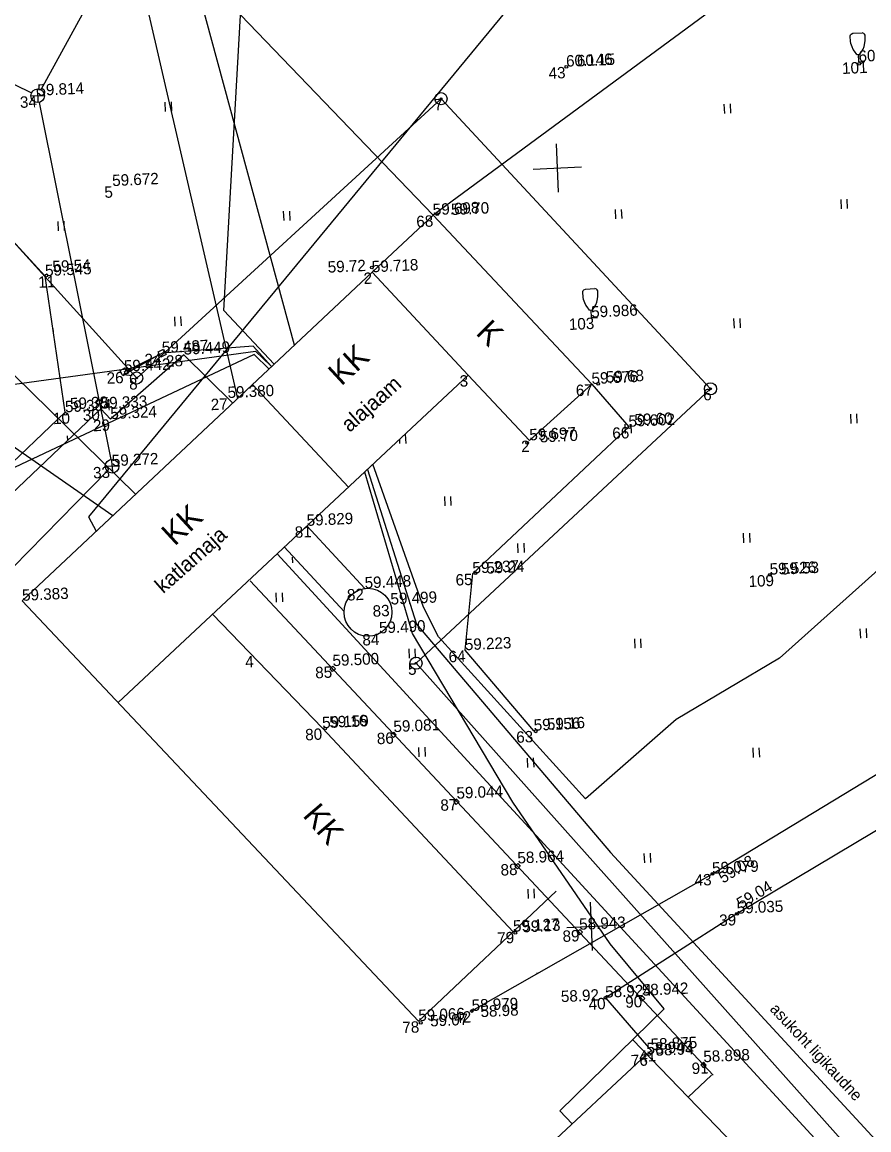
# Model space of a CAD drawing. Extents: x 641493 to 641754, y 6456801 to 6457062.
# Drawn here: x 641561.1 to 641616.9, y 6456908.6 to 6456981.6 of the extents above; entities that cross this region are included whole.
import ezdxf

# ---------------------------------------------------------------- set-up
doc = ezdxf.new("R2010")
doc.units = 0
for name, color, linetype in [('Level 1', 7, 'Continuous'), ('Level 10', 7, 'Continuous'), ('Level 12', 7, 'Continuous'), ('Level 14', 7, 'Continuous'), ('Level 15', 7, 'Continuous'), ('Level 16', 7, 'Continuous'), ('Level 2', 7, 'Continuous'), ('Level 20', 7, 'Continuous'), ('Level 21', 7, 'Continuous'), ('Level 28', 7, 'Continuous'), ('Level 30', 7, 'Continuous'), ('Level 33', 7, 'Continuous'), ('Level 4', 7, 'Continuous'), ('Level 40', 7, 'Continuous'), ('Level 41', 7, 'Continuous'), ('Level 44', 7, 'Continuous'), ('Level 58', 7, 'Continuous'), ('Level 59', 7, 'Continuous'), ('Level 62', 7, 'Continuous'), ('Level 63', 7, 'Continuous')]:
    doc.layers.add(name, color=color, linetype=linetype)

# ---------------------------------------------------------------- blocks, each defined once
blk = doc.blocks.new('VBEKAE')
at = {"layer": 'Level 44'}
for radius in [500, 71.4]:
    blk.add_circle((0, 0), radius, dxfattribs=at)

msp = doc.modelspace()

# ---------------------------------------------------------------- linework, layer by layer
at = {"layer": 'Level 1'}
for p, q in [((641588.167, 6456968.852), (641584.148, 6456965.089)), ((641598.624, 6456957.728), (641588.167, 6456968.852)), ((641584.148, 6456965.089), (641561.105, 6456943.451)), ((641584.148, 6456965.089), (641590.487, 6456958.327)), ((641590.487, 6456958.327), (641567.418, 6456936.758)), ((641576.276, 6456957.697), (641582.599, 6456950.951)), ((641590.487, 6456958.327), (641594.526, 6456954.018)), ((641594.526, 6456954.018), (641598.624, 6456957.728)), ((641579.855, 6456948.386), (641583.674, 6456944.27)), ((641578.361, 6456947), (641582.3, 6456942.754)), ((641587.21, 6456915.775), (641561.105, 6456943.451)), ((641580.876, 6456935.061), (641573.639, 6456942.574)), ((641593.447, 6456921.662), (641580.876, 6456935.061)), ((641587.21, 6456915.775), (641596.283, 6456924.339)), ((641616.502, 6456898.827), (641601.312, 6456914.564)), ((641602.249, 6456913.593), (641595.293, 6456907.099))]:
    msp.add_line(p, q, dxfattribs=at)
msp.add_circle((641583.88, 6456942.703), 1.581, dxfattribs=at)
at = {"layer": 'Level 10'}
for p, q in [((641615.829, 6456980.834), (641616.428, 6456980.861)), ((641616.091, 6456979.444), (641616.291, 6456979.453)), ((641616.214, 6456978.949), (641616.191, 6456979.449)), ((641616.214, 6456978.949), (641616.613, 6456978.967)), ((641598.217, 6456963.991), (641598.816, 6456964.018)), ((641598.479, 6456962.601), (641598.679, 6456962.61)), ((641598.601, 6456962.106), (641598.579, 6456962.606)), ((641598.601, 6456962.106), (641599.001, 6456962.124))]:
    msp.add_line(p, q, dxfattribs=at)
for points in [[(641616.091, 6456979.444), (641615.924, 6456979.65), (641615.854, 6456979.759), (641615.769, 6456979.93), (641615.698, 6456980.153), (641615.668, 6456980.307), (641615.638, 6456980.625), (641615.638, 6456980.667), (641615.665, 6456980.739), (641615.703, 6456980.778), (641615.829, 6456980.834)], [(641616.291, 6456979.453), (641616.44, 6456979.673), (641616.499, 6456979.788), (641616.569, 6456979.966), (641616.62, 6456980.194), (641616.636, 6456980.351), (641616.637, 6456980.67), (641616.633, 6456980.711), (641616.6, 6456980.781), (641616.559, 6456980.817), (641616.428, 6456980.861)], [(641598.479, 6456962.601), (641598.311, 6456962.807), (641598.242, 6456962.916), (641598.157, 6456963.087), (641598.086, 6456963.31), (641598.055, 6456963.464), (641598.026, 6456963.782), (641598.026, 6456963.824), (641598.052, 6456963.896), (641598.091, 6456963.935), (641598.217, 6456963.991)], [(641598.679, 6456962.61), (641598.828, 6456962.83), (641598.887, 6456962.944), (641598.956, 6456963.123), (641599.007, 6456963.351), (641599.024, 6456963.508), (641599.025, 6456963.827), (641599.021, 6456963.868), (641598.988, 6456963.938), (641598.946, 6456963.973), (641598.816, 6456964.018)]]:
    msp.add_lwpolyline(points, dxfattribs=at)
at = {"layer": 'Level 12'}
for p, q in [((641570.14, 6456959.669), (641567.787, 6456958.346)), ((641567.787, 6456958.346), (641568.007, 6456958.85)), ((641568.332, 6456958.273), (641567.787, 6456958.346))]:
    msp.add_line(p, q, dxfattribs=at)
for points in [[(641570.045, 6456959.852), (641570.4, 6456960.036), (641570.584, 6456959.681), (641570.229, 6456959.497)], [(641567.546, 6456958.63), (641567.901, 6456958.814), (641568.086, 6456958.459), (641567.731, 6456958.275)]]:
    msp.add_lwpolyline(points, close=True, dxfattribs=at)
at = {"layer": 'Level 14'}
for p, q in [((641579.377, 6457008.309), (641562.332, 6456977.112)), ((641530.138, 6456992.365), (641561.712, 6456976.915)), ((641562.204, 6456976.276), (641566.929, 6456952.758)), ((641566.703, 6456951.996), (641558.27, 6456943.403))]:
    msp.add_line(p, q, dxfattribs=at)
at = {"layer": 'Level 15'}
for p, q in [((641549.277, 6456969.366), (641568.561, 6456950.483)), ((641559.865, 6456954.075), (641567.07, 6456949.077)), ((641649.573, 6456868.629), (641577.899, 6456946.557))]:
    msp.add_line(p, q, dxfattribs=at)
at = {"layer": 'Level 16'}
for p, q in [((641601.279, 6456992.372), (641565.464, 6456948.984)), ((641567.853, 6456988.909), (641575.285, 6456956.781)), ((641565.464, 6456948.984), (641565.979, 6456948.048)), ((641606.612, 6456912.213), (641576.12, 6456944.776)), ((641606.506, 6456912.217), (641604.968, 6456910.776))]:
    msp.add_line(p, q, dxfattribs=at)
at = {"layer": 'Level 2'}
msp.add_line((641567.816, 6456958.545), (641570.315, 6456959.767), dxfattribs=at)
at = {"layer": 'Level 20'}
for p, q in [((641579.041, 6456960.302), (641572.039, 6456986.078)), ((641583.849, 6456952.104), (641587.081, 6456941.92)), ((641587.081, 6456941.92), (641599.866, 6456926.878)), ((641599.866, 6456926.878), (641617.592, 6456907.654))]:
    msp.add_line(p, q, dxfattribs=at)
at = {"layer": 'Level 21'}
for p, q in [((641574.381, 6456962.57), (641575.744, 6456986.636)), ((641577.697, 6456959.032), (641574.381, 6456962.57)), ((641553.073, 6456956.708), (641576.462, 6456959.895)), ((641576.304, 6456960.223), (641570.315, 6456959.767)), ((641577.533, 6456958.884), (641576.304, 6456960.223)), ((641576.462, 6456959.895), (641577.489, 6456958.921)), ((641576.376, 6456959.688), (641556.562, 6456950.346)), ((641577.369, 6456958.712), (641576.376, 6456959.688)), ((641628.516, 6456955.386), (641611.003, 6456939.688)), ((641586.808, 6456941.307), (641583.666, 6456951.933)), ((641587.531, 6456943.041), (641584.206, 6456952.454)), ((641588.52, 6456941.083), (641587.531, 6456943.041)), ((641593.412, 6456930.192), (641586.808, 6456941.307)), ((641598.206, 6456930.407), (641588.52, 6456941.083)), ((641611.003, 6456939.688), (641604.178, 6456935.629)), ((641604.178, 6456935.629), (641598.206, 6456930.407)), ((641599.834, 6456920.871), (641593.412, 6456930.192)), ((641603.387, 6456916.59), (641599.834, 6456920.871)), ((641596.51, 6456909.876), (641603.387, 6456916.59)), ((641596.51, 6456909.876), (641597.333, 6456909.004))]:
    msp.add_line(p, q, dxfattribs=at)
at = {"layer": 'Level 28'}
for p, q in [((641570.9, 6456986.811), (641588.167, 6456968.852)), ((641562.62, 6456964.836), (641551.951, 6456976.372)), ((641563.932, 6456955.869), (641562.62, 6456964.836)), ((641598.624, 6456957.728), (641601.062, 6456954.912)), ((641551.069, 6456943.664), (641563.932, 6456955.869)), ((641590.782, 6456945.253), (641601.062, 6456954.912)), ((641590.276, 6456940.198), (641590.782, 6456945.253)), ((641594.816, 6456934.9), (641590.276, 6456940.198))]:
    msp.add_line(p, q, dxfattribs=at)
at = {"layer": 'Level 30'}
for p, q in [((641571.747, 6456959.666), (641566.919, 6456955.418)), ((641574.977, 6456956.478), (641571.747, 6456959.666)), ((641566.287, 6456956.101), (641549.528, 6456940.211)), ((641566.919, 6456955.418), (641566.287, 6456956.101)), ((641606.57, 6456925.482), (641624.452, 6456936.302)), ((641626.117, 6456933.558), (641608.189, 6456922.844)), ((641590.726, 6456916.442), (641606.57, 6456925.482)), ((641608.189, 6456922.844), (641599.526, 6456917.317)), ((641599.526, 6456917.317), (641602.522, 6456913.872))]:
    msp.add_line(p, q, dxfattribs=at)
at = {"layer": 'Level 33'}
for p, q in [((641581.56, 6456939.149), (641581.378, 6456938.978)), ((641581.549, 6456938.796), (641581.378, 6456938.978)), ((641581.64, 6456938.881), (641581.469, 6456939.064)), ((641581.731, 6456938.967), (641581.549, 6456938.796)), ((641581.731, 6456938.967), (641581.56, 6456939.149)), ((641585.572, 6456934.804), (641585.39, 6456934.633)), ((641585.561, 6456934.45), (641585.39, 6456934.633)), ((641585.743, 6456934.621), (641585.561, 6456934.45)), ((641585.743, 6456934.621), (641585.572, 6456934.804)), ((641589.707, 6456930.401), (641589.525, 6456930.23)), ((641589.696, 6456930.048), (641589.525, 6456930.23)), ((641589.878, 6456930.219), (641589.696, 6456930.048)), ((641589.878, 6456930.219), (641589.707, 6456930.401)), ((641593.742, 6456926.153), (641593.559, 6456925.982)), ((641593.56, 6456925.982), (641593.731, 6456925.8)), ((641593.913, 6456925.971), (641593.731, 6456925.8)), ((641593.742, 6456926.153), (641593.913, 6456925.971)), ((641597.833, 6456921.807), (641597.651, 6456921.636)), ((641597.651, 6456921.636), (641597.822, 6456921.454)), ((641598.004, 6456921.625), (641597.822, 6456921.454)), ((641598.004, 6456921.625), (641597.833, 6456921.807)), ((641601.756, 6456917.276), (641601.94, 6456917.445)), ((641601.756, 6456917.276), (641601.926, 6456917.092)), ((641601.926, 6456917.092), (641602.109, 6456917.262)), ((641601.94, 6456917.445), (641602.109, 6456917.262)), ((641605.804, 6456912.896), (641605.987, 6456913.065)), ((641605.804, 6456912.896), (641605.973, 6456912.712)), ((641606.065, 6456912.797), (641605.895, 6456912.981)), ((641605.973, 6456912.712), (641606.157, 6456912.882)), ((641606.157, 6456912.882), (641605.987, 6456913.065))]:
    msp.add_line(p, q, dxfattribs=at)
at = {"layer": 'Level 4'}
for p, q in [((641562.116, 6456976.717), (641561.666, 6456976.697)), ((641562.116, 6456976.717), (641562.096, 6456977.167)), ((641562.116, 6456976.717), (641562.565, 6456976.737)), ((641562.116, 6456976.717), (641562.136, 6456976.268)), ((641567.018, 6456952.317), (641566.998, 6456952.767)), ((641567.018, 6456952.317), (641566.568, 6456952.297)), ((641567.018, 6456952.317), (641567.467, 6456952.337)), ((641567.018, 6456952.317), (641567.038, 6456951.868))]:
    msp.add_line(p, q, dxfattribs=at)
for centre in [(641562.116, 6456976.717), (641567.018, 6456952.317)]:
    msp.add_circle(centre, 0.45, dxfattribs=at)
at = {"layer": 'Level 40'}
for p, q in [((641568.639, 6456958.129), (641552.077, 6456976.405)), ((641588.694, 6456976.523), (641568.639, 6456958.129)), ((641606.445, 6456957.42), (641588.694, 6456976.523)), ((641587.046, 6456939.346), (641606.445, 6456957.42)), ((641623.443, 6456898.587), (641587.046, 6456939.346))]:
    msp.add_line(p, q, dxfattribs=at)
at = {"layer": 'Level 41'}
for p, q in [((641616.048, 6456989.38), (641588.167, 6456968.852)), ((641570.495, 6456976.301), (641570.523, 6456975.681)), ((641570.901, 6456976.308), (641570.928, 6456975.7)), ((641607.334, 6456976.174), (641607.362, 6456975.554)), ((641607.739, 6456976.181), (641607.767, 6456975.572)), ((641615.027, 6456969.892), (641615.055, 6456969.273)), ((641615.433, 6456969.899), (641615.46, 6456969.291)), ((641578.3, 6456969.112), (641578.328, 6456968.493)), ((641578.706, 6456969.119), (641578.733, 6456968.511)), ((641600.162, 6456969.226), (641600.19, 6456968.607)), ((641600.568, 6456969.233), (641600.595, 6456968.625)), ((641563.435, 6456968.447), (641563.463, 6456967.827)), ((641563.84, 6456968.454), (641563.868, 6456967.845)), ((641571.128, 6456962.165), (641571.156, 6456961.546)), ((641571.534, 6456962.172), (641571.561, 6456961.564)), ((641608.373, 6456962.045), (641608.4, 6456961.437)), ((641563.125, 6456961.385), (641563.135, 6456961.149)), ((641607.967, 6456962.038), (641607.995, 6456961.419)), ((641615.66, 6456955.756), (641615.688, 6456955.137)), ((641616.066, 6456955.763), (641616.093, 6456955.155)), ((641600.795, 6456955.091), (641600.823, 6456954.471)), ((641601.201, 6456955.098), (641601.228, 6456954.489)), ((641564.068, 6456954.311), (641564.082, 6456953.993)), ((641585.945, 6456954.08), (641585.958, 6456953.806)), ((641586.336, 6456954.432), (641586.363, 6456953.824)), ((641588.91, 6456950.328), (641588.938, 6456949.708)), ((641589.316, 6456950.334), (641589.343, 6456949.726)), ((641608.6, 6456947.902), (641608.628, 6456947.283)), ((641609.006, 6456947.909), (641609.033, 6456947.301)), ((641593.735, 6456947.237), (641593.762, 6456946.617)), ((641594.14, 6456947.243), (641594.167, 6456946.635)), ((641578.88, 6456946.33), (641578.897, 6456945.952)), ((641577.809, 6456943.985), (641577.837, 6456943.366)), ((641578.215, 6456943.992), (641578.242, 6456943.384)), ((641616.293, 6456941.621), (641616.321, 6456941.001)), ((641616.699, 6456941.628), (641616.726, 6456941.019)), ((641601.428, 6456940.955), (641601.456, 6456940.336)), ((641601.834, 6456940.962), (641601.861, 6456940.354)), ((641586.563, 6456940.289), (641586.591, 6456939.67)), ((641586.969, 6456940.296), (641586.996, 6456939.688)), ((641587.21, 6456933.803), (641587.238, 6456933.184)), ((641587.616, 6456933.81), (641587.643, 6456933.202)), ((641609.233, 6456933.767), (641609.261, 6456933.147)), ((641609.639, 6456933.773), (641609.666, 6456933.165)), ((641594.368, 6456933.101), (641594.395, 6456932.481)), ((641594.773, 6456933.108), (641594.8, 6456932.5)), ((641602.061, 6456926.819), (641602.089, 6456926.2)), ((641602.467, 6456926.826), (641602.494, 6456926.218)), ((641594.405, 6456924.474), (641594.433, 6456923.855)), ((641594.81, 6456924.481), (641594.838, 6456923.873)), ((641595.001, 6456918.965), (641595.004, 6456918.883))]:
    msp.add_line(p, q, dxfattribs=at)
at = {"layer": 'Level 58'}
for p, q in [((641596.274, 6456973.553), (641596.417, 6456970.369)), ((641594.754, 6456971.89), (641597.937, 6456972.032)), ((641598.511, 6456923.608), (641598.653, 6456920.424)), ((641596.99, 6456921.945), (641600.174, 6456922.087))]:
    msp.add_line(p, q, dxfattribs=at)
at = {"layer": 'Level 59'}
for centre in [(641616.241, 6456978.824), (641596.947, 6456978.629), (641588.444, 6456968.915), (641562.703, 6456964.886), (641584.134, 6456965.403), (641599.037, 6456957.741), (641563.95, 6456955.772), (641601.117, 6456954.888), (641594.372, 6456953.858), (641590.97, 6456945.281), (641610.36, 6456945.174), (641581.056, 6456935.048), (641594.928, 6456934.862), (641606.57, 6456925.482), (641608.189, 6456922.844), (641593.586, 6456921.598), (641599.526, 6456917.317), (641590.726, 6456916.442), (641587.353, 6456915.668), (641602.401, 6456913.6)]:
    msp.add_circle(centre, 0.0909, dxfattribs=at)

# ---------------------------------------------------------------- block references
at = {"layer": 'Level 44', "rotation": 2.5640219439467273}
for p, xscale, yscale in [((641588.694, 6456976.523), 0.000799920053174619, 0.0007999200531746189), ((641588.694, 6456976.523), 9.999000664682737e-05, 9.999000664682736e-05), ((641568.639, 6456958.129), 0.000799920053174619, 0.0007999200531746189), ((641568.639, 6456958.129), 9.999000664682737e-05, 9.999000664682736e-05), ((641606.445, 6456957.42), 0.000799920053174619, 0.0007999200531746189), ((641606.445, 6456957.42), 9.999000664682737e-05, 9.999000664682736e-05), ((641587.046, 6456939.346), 0.000799920053174619, 0.0007999200531746189), ((641587.046, 6456939.346), 9.999000664682737e-05, 9.999000664682736e-05)]:
    msp.add_blockref('VBEKAE', p, dxfattribs=dict(at, xscale=xscale, yscale=yscale))

# ---------------------------------------------------------------- texts
at = {"layer": 'Level 58'}
for s, height, rotation, p in [('K', 1.5, 315.07442, (641590.919, 6456961.046)), ('KK', 1.4999, 42.66492, (641582.121, 6456957.557)), ('alajaam', 0.9999, 41.41742, (641582.659, 6456954.508)), ('KK', 1.4999, 42.66492, (641571.138, 6456947.012)), ('katlamaja', 0.9999, 41.41742, (641570.384, 6456943.892)), ('KK', 1.4999, 310.56272, (641579.527, 6456929.295))]:
    msp.add_text(s, height=height, rotation=rotation, dxfattribs=at).set_placement(p)
at = {"layer": 'Level 59'}
for s, height, rotation, p in [('60.15', 0.7499, 2.56402, (641597.664, 6456978.646)), ('59.70', 0.7499, 2.56402, (641589.37, 6456968.859)), ('59.54', 0.7499, 2.56402, (641563.109, 6456965.094)), ('59.72', 0.7499, 2.56402, (641581.243, 6456965.064)), ('59.68', 0.7499, 2.56402, (641599.568, 6456957.82)), ('59.38', 0.7499, 2.56402, (641564.265, 6456956.063)), ('59.60', 0.7499, 2.56402, (641601.457, 6456955.007)), ('59.70', 0.7499, 2.56402, (641595.216, 6456953.881)), ('59.24', 0.7499, 2.56402, (641591.697, 6456945.245)), ('59.53', 0.7499, 2.56402, (641611.105, 6456945.182)), ('59.16', 0.7499, 2.56402, (641581.348, 6456935.095)), ('59.16', 0.7499, 2.56402, (641595.684, 6456934.965)), ('59.08', 0.7499, 30.95704, (641607.27, 6456924.825)), ('59.04', 0.7499, 30.95704, (641608.451, 6456923.145)), ('59.13', 0.7499, 2.56402, (641594.069, 6456921.619)), ('58.92', 0.7499, 2.56402, (641596.605, 6456917.025)), ('58.98', 0.7499, 2.56402, (641591.307, 6456916.035)), ('asukoht ligikaudne', 0.74993, 313.02622, (641610.31, 6456916.526)), ('59.07', 0.7499, 2.56402, (641587.986, 6456915.419)), ('58.94', 0.7499, 2.56402, (641602.838, 6456913.488))]:
    msp.add_text(s, height=height, rotation=rotation, dxfattribs=at).set_placement(p)
at = {"layer": 'Level 62'}
for s, height, p in [('101', 0.7499, (641615.132, 6456978.15)), ('43', 0.7499, (641595.795, 6456977.827)), ('34', 0.7499, (641560.964, 6456975.915)), ('7', 0.75, (641588.262, 6456975.753)), ('5', 0.75, (641566.528, 6456969.99)), ('5', 0.75, (641566.528, 6456969.99)), ('68', 0.7499, (641587.08, 6456968.053)), ('2', 0.75, (641583.609, 6456964.314)), ('11', 0.7499, (641562.164, 6456964.065)), ('103', 0.7499, (641597.131, 6456961.29)), ('24', 0.7499, (641569.174, 6456958.965)), ('28', 0.7499, (641570.589, 6456958.863)), ('26', 0.7499, (641566.676, 6456957.743)), ('8', 0.75, (641568.154, 6456957.357)), ('3', 0.75, (641589.937, 6456957.551)), ('67', 0.7499, (641597.59, 6456956.931)), ('6', 0.75, (641605.977, 6456956.648)), ('27', 0.7499, (641573.539, 6456956.006)), ('10', 0.7499, (641563.146, 6456955.084)), ('30', 0.7499, (641565.111, 6456955.298)), ('29', 0.7499, (641565.779, 6456954.616)), ('66', 0.7499, (641599.992, 6456954.113)), ('2', 0.75, (641593.987, 6456953.243)), ('33', 0.7499, (641565.783, 6456951.511)), ('81', 0.7499, (641579.069, 6456947.6)), ('65', 0.7499, (641589.666, 6456944.453)), ('109', 0.7499, (641608.971, 6456944.361)), ('82', 0.7499, (641582.51, 6456943.467)), ('83', 0.7499, (641584.203, 6456942.402)), ('84', 0.7499, (641583.525, 6456940.505)), ('64', 0.7499, (641589.207, 6456939.399)), ('4', 0.75, (641575.809, 6456939.064)), ('85', 0.7499, (641580.42, 6456938.347)), ('5', 0.75, (641586.531, 6456938.572)), ('80', 0.7499, (641579.76, 6456934.26)), ('86', 0.7499, (641584.479, 6456934.004)), ('63', 0.7499, (641593.664, 6456934.098)), ('87', 0.7499, (641588.665, 6456929.618)), ('88', 0.7499, (641592.631, 6456925.353)), ('43', 0.7499, (641605.418, 6456924.679)), ('39', 0.7499, (641607.037, 6456922.041)), ('79', 0.7499, (641592.413, 6456920.865)), ('89', 0.7499, (641596.717, 6456920.987)), ('40', 0.7499, (641598.433, 6456916.518)), ('90', 0.7499, (641600.846, 6456916.646)), ('42', 0.7499, (641589.586, 6456915.64)), ('78', 0.7499, (641586.158, 6456914.977)), ('76', 0.7499, (641601.215, 6456912.796)), ('41', 0.7499, (641601.759, 6456913.087)), ('91', 0.7499, (641605.224, 6456912.281))]:
    msp.add_text(s, height=height, rotation=2.56402, dxfattribs=at).set_placement(p)
at = {"layer": 'Level 63'}
for s, p in [('60.657', (641616.214, 6456978.949)), ('60.146', (641596.947, 6456978.629)), ('59.814', (641562.116, 6456976.717)), ('59.672', (641567.043, 6456970.764)), ('59.672', (641567.043, 6456970.764)), ('59.698', (641588.167, 6456968.852)), ('59.545', (641562.62, 6456964.836)), ('59.718', (641584.148, 6456965.089)), ('59.986', (641598.601, 6456962.106)), ('59.487', (641570.315, 6456959.767)), ('59.449', (641571.747, 6456959.666)), ('59.442', (641567.816, 6456958.545)), ('59.676', (641598.624, 6456957.728)), ('59.380', (641574.644, 6456956.807)), ('59.333', (641566.287, 6456956.101)), ('59.384', (641563.932, 6456955.869)), ('59.324', (641566.919, 6456955.418)), ('59.602', (641601.062, 6456954.912)), ('59.697', (641594.526, 6456954.018)), ('59.272', (641567.018, 6456952.317)), ('59.829', (641579.855, 6456948.386)), ('59.237', (641590.782, 6456945.253)), ('59.526', (641610.36, 6456945.174)), ('59.448', (641583.674, 6456944.27)), ('59.383', (641561.105, 6456943.451)), ('59.499', (641585.379, 6456943.206)), ('59.490', (641584.618, 6456941.305)), ('59.223', (641590.276, 6456940.198)), ('59.500', (641581.56, 6456939.149)), ('59.159', (641580.876, 6456935.061)), ('59.156', (641594.816, 6456934.9)), ('59.081', (641585.572, 6456934.804)), ('59.044', (641589.723, 6456930.416)), ('58.964', (641593.742, 6456926.153)), ('59.079', (641606.57, 6456925.482)), ('59.035', (641608.189, 6456922.844)), ('58.943', (641597.811, 6456921.786)), ('59.127', (641593.447, 6456921.662)), ('58.942', (641601.94, 6456917.445)), ('58.924', (641599.526, 6456917.317)), ('58.979', (641590.726, 6456916.442)), ('59.066', (641587.21, 6456915.775)), ('58.875', (641602.522, 6456913.872)), ('58.943', (641602.249, 6456913.593)), ('58.898', (641605.987, 6456913.065))]:
    msp.add_text(s, height=0.7499, rotation=2.56402, dxfattribs=at).set_placement(p)

doc.saveas('drawing.dxf')
